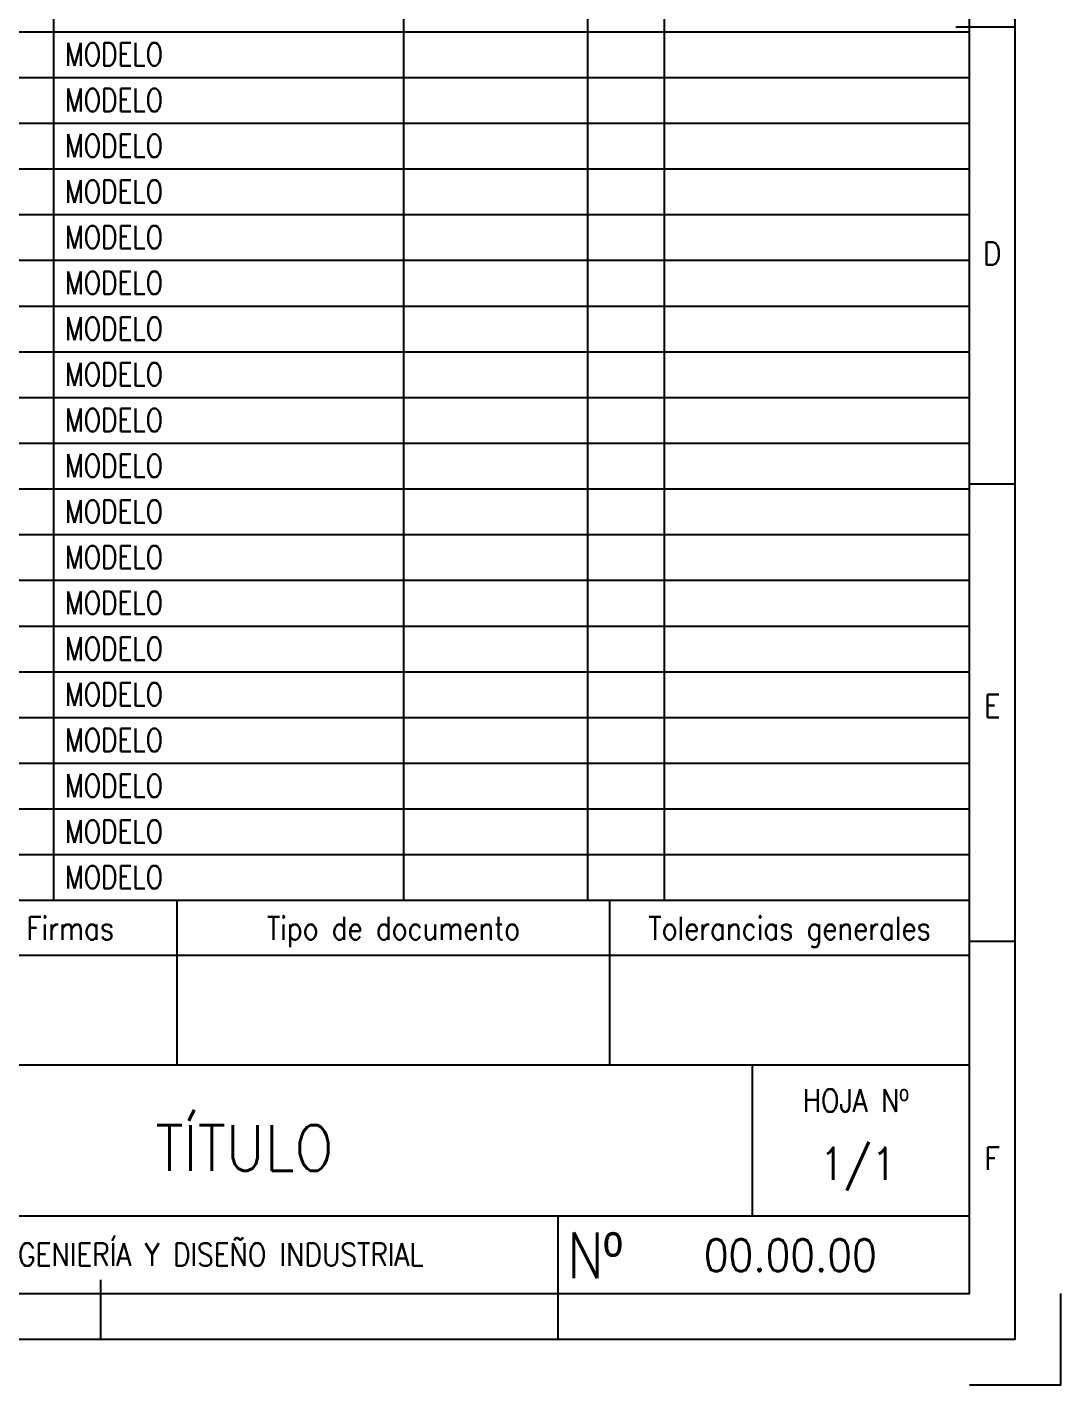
# Paper-space layout 'Lista de piezas separada' of a CAD drawing. Header units: millimetres. Extents: x 0 to 210, y 0 to 297.
# Drawn here: x 96.9 to 210, y 0 to 148.5 of the extents above; entities that cross this region are included whole.
import ezdxf
from ezdxf.enums import TextEntityAlignment as Align

# ---------------------------------------------------------------- set-up
doc = ezdxf.new("R2010")
doc.units = ezdxf.units.MM
doc.header["$LTSCALE"] = 0.4
for name, color, linetype in [('01 Cajetín fino 0.18', 5, 'Continuous'), ('01 Cajetín grueso 0.35', 7, 'Continuous'), ('01 Cajetín medio 0.25', 5, 'Continuous'), ('01 Despiece fino 0.18', 5, 'Continuous'), ('01 Marco fino 0.18', 5, 'Continuous'), ('01 Marco grueso 0.35', 7, 'Continuous')]:
    doc.layers.add(name, color=color, linetype=linetype)
doc.layers.add('Marco corte', color=5, linetype='Continuous', plot=False)
doc.styles.add('UNE00', font='romans.shx', dxfattribs={"width": 0.9})
doc.styles.add('UNE25', font='romans.shx', dxfattribs={"width": 0.9, "height": 2.5})
doc.styles.add('UNE35', font='romans.shx', dxfattribs={"width": 0.9, "height": 3.5})
doc.styles.add('UNE50', font='romans.shx', dxfattribs={"width": 0.9, "height": 5})

psp = doc.layouts.new('Lista de piezas separada')

# ---------------------------------------------------------------- linework, layer by layer
at = {"layer": '01 Cajetín fino 0.18'}
for p, q in [((20, 18.5), (200, 18.5)), ((155, 10), (155, 18.5))]:
    psp.add_line(p, q, dxfattribs=at)
at = {"layer": '01 Cajetín grueso 0.35'}
for p, q in [((20, 53), (200, 53)), ((113.33, 35), (113.33, 53)), ((160.67, 35), (160.67, 53)), ((20, 47), (200, 47)), ((20, 35), (200, 35)), ((176.26, 18.5), (176.26, 35))]:
    psp.add_line(p, q, dxfattribs=at)
at = {"layer": '01 Despiece fino 0.18'}
for p, q in [((99.85, 53), (99.85, 287)), ((138.12, 53), (138.12, 287)), ((158.28, 53), (158.28, 287)), ((166.66, 53), (166.66, 287)), ((20, 148), (200, 148)), ((20, 143), (200, 143)), ((20, 138), (200, 138)), ((20, 133), (200, 133)), ((20, 128), (200, 128)), ((20, 123), (200, 123)), ((20, 118), (200, 118)), ((20, 113), (200, 113)), ((20, 108), (200, 108)), ((20, 103), (200, 103)), ((20, 98), (200, 98)), ((20, 93), (200, 93)), ((20, 88), (200, 88)), ((20, 83), (200, 83)), ((20, 78), (200, 78)), ((20, 73), (200, 73)), ((20, 68), (200, 68)), ((20, 63), (200, 63)), ((20, 58), (200, 58))]:
    psp.add_line(p, q, dxfattribs=at)
at = {"layer": '01 Marco fino 0.18'}
for p, q in [((205, 98.5), (200, 98.5)), ((205, 48.5), (200, 48.5)), ((155, 5), (155, 10))]:
    psp.add_line(p, q, dxfattribs=at)
psp.add_lwpolyline([(15, 5), (205, 5), (205, 292), (15, 292)], close=True, dxfattribs=at)
at = {"layer": '01 Marco grueso 0.35'}
for p, q in [((205, 148.5), (198.5, 148.5)), ((105, 5), (105, 11.5))]:
    psp.add_line(p, q, dxfattribs=at)
psp.add_lwpolyline([(20, 10), (200, 10), (200, 287), (20, 287)], close=True, dxfattribs=at)
at = {"layer": 'Marco corte'}
psp.add_lwpolyline([(200, 0), (210, 0), (210, 10)], dxfattribs=at)

# ---------------------------------------------------------------- texts
at = {"layer": '01 Cajetín fino 0.18', "style": 'UNE25', "width": 0.85}
for s, p in [('Firmas', (101.66, 50)), ('Tipo de documento', (137, 49.58)), ('Tolerancias generales', (180.33, 49.58))]:
    psp.add_text(s, height=2.5, dxfattribs=at).set_placement(p, align=Align.MIDDLE)
psp.add_text('HOJA Nº', height=2.5, dxfattribs=at).set_placement((187.57, 29.85), align=Align.CENTER)
psp.add_text('E.T.S. DE INGENIERÍA Y DISEÑO INDUSTRIAL', height=2.5, dxfattribs=at).set_placement((78.92, 13))
at = {"layer": '01 Cajetín grueso 0.35', "style": 'UNE50', "width": 0.9}
psp.add_text('TÍTULO', height=5, dxfattribs=at).set_placement((120.7, 26.75), align=Align.MIDDLE)
at = {"layer": '01 Cajetín grueso 0.35', "style": 'UNE50', "width": 0.85}
psp.add_text('Nº', height=5, dxfattribs=at).set_placement((155.99, 11.66))
at = {"layer": '01 Cajetín medio 0.25', "style": 'UNE35', "width": 0.9}
psp.add_text('1/1', height=3.5, dxfattribs=at).set_placement((187.8, 22.43), align=Align.CENTER)
psp.add_text('00.00.00', height=3.5, dxfattribs=at).set_placement((180.41, 14.18), align=Align.MIDDLE)
at = {"layer": '01 Despiece fino 0.18', "style": 'UNE00', "width": 0.8}
for p in [(101.08, 144.28), (101.08, 139.28), (101.08, 134.28), (101.08, 129.28), (101.08, 124.28), (101.08, 119.28), (101.08, 114.28), (101.08, 109.28), (101.08, 104.28), (101.08, 99.28), (101.08, 94.28), (101.08, 89.28), (101.08, 84.28), (101.08, 79.28), (101.08, 74.28), (101.08, 69.28), (101.08, 64.28), (101.08, 59.28), (101.08, 54.28)]:
    psp.add_text('MODELO', height=2.5, dxfattribs=at).set_placement(p)
at = {"layer": '01 Marco fino 0.18', "style": 'UNE25', "width": 0.9}
for s, p in [('D', (202.5, 123.75)), ('E', (202.5, 74.25)), ('F', (202.5, 24.75))]:
    psp.add_text(s, height=2.5, dxfattribs=at).set_placement(p, align=Align.MIDDLE)

doc.saveas('drawing.dxf')
